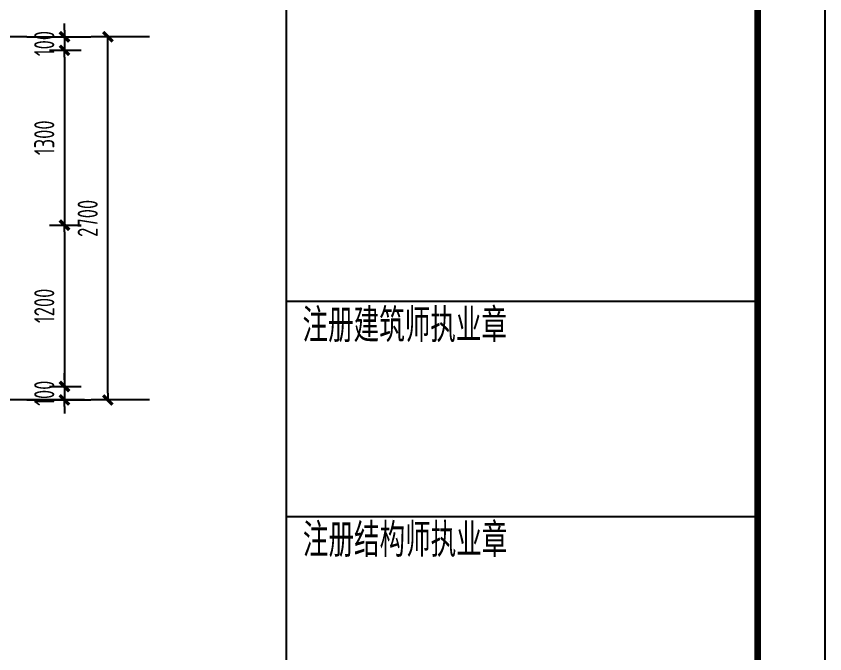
# Model space of a CAD drawing. Extents: x -144902 to 588294, y -160863 to 65494.
# Drawn here: x 275624 to 287642, y -116611 to -107128 of the extents above; entities that cross this region are included whole.
import ezdxf
from ezdxf.enums import TextEntityAlignment as Align

# ---------------------------------------------------------------- set-up
doc = ezdxf.new("R2010")
doc.units = 0
doc.header["$LTSCALE"] = 100
doc.linetypes.add('2', pattern=[18.5, 12, -3, 0.5, -3])
doc.linetypes.add('ACAD_ISO04W100', pattern=[30.5, 24, -3, 0.5, -3])
doc.layers.get('0').update_dxf_attribs({"linetype": 'CONTINUOUS'})
doc.layers.get('Defpoints').update_dxf_attribs({"linetype": 'CONTINUOUS'})
for name, color, linetype in [('1508', 2, 'CONTINUOUS'), ('AXIS', 3, 'CONTINUOUS'), ('DIM', 3, 'CONTINUOUS'), ('DOTE', 253, 'ACAD_ISO04W100'), ('PUB_TITLE', 4, 'CONTINUOUS'), ('tk', 7, 'CONTINUOUS')]:
    doc.layers.add(name, color=color, linetype=linetype)
doc.styles.add('HZTXT2', font='tssdeng.shx', dxfattribs={"width": 0.7, "bigfont": 'tssdchn.shx'})
doc.styles.add('TSSD_Dimension', font='Tssdeng.shx', dxfattribs={"width": 0.7, "bigfont": 'tssdchn.shx'})
doc.dimstyles.new('TSSD_50_100', dxfattribs={"dimtxt": 300, "dimasz": 100, "dimexe": 250, "dimexo": 250, "dimgap": 150, "dimtad": 1, "dimdec": 0, "dimlfac": 0.5, "dimzin": 0, "dimdsep": 46, "dimtxsty": 'TSSD_Dimension', "dimblk": '_tsdbk', "dimcen": 0, "dimclrt": 7, "dimadec": 0, "dimazin": 0, "dimtfac": 1, "dimtdec": 0, "dimtix": 1, "dimtmove": 2, "dimatfit": 3, "dimldrblk": '_tsdbk', "dimfxl": 250, "dimtolj": 1, "dimtzin": 0, "dimarcsym": 0})

# ---------------------------------------------------------------- blocks, each defined once
blk = doc.blocks.new('_tsdbk')
blk.add_line((-1, 0), (0, 0))
at = {"const_width": 0.5}
blk.add_lwpolyline([(-0.7, -0.7), (0.7, 0.7)], dxfattribs=at)
blk = doc.blocks.new('*D1429')
at = {"layer": 'Defpoints', "color": 0}
for p in [(276987, -107435), (277854, -107435), (277854, -112835)]:
    blk.add_point(p, dxfattribs=at)
at = {"layer": 'DIM', "color": 0, "lineweight": -2}
for p, q in [((277604, -107435), (276737, -107435)), ((276987, -112735), (276987, -107535)), ((277604, -112835), (276737, -112835))]:
    blk.add_line(p, q, dxfattribs=at)
at = {"layer": 'DIM', "color": 0, "lineweight": -2, "xscale": 100, "yscale": 100, "zscale": 100}
for p, rotation in [((276987, -107435), 90), ((276987, -112835), 270)]:
    blk.add_blockref('_tsdbk', p, dxfattribs=dict(at, rotation=rotation))
at = {"layer": 'DIM', "color": 7, "insert": (276687, -110135), "char_height": 300, "attachment_point": 5, "rotation": 90, "style": 'TSSD_Dimension'}
blk.add_mtext('\\A1;2700', dxfattribs=at)
blk = doc.blocks.new('*D1432')
at = {"layer": 'Defpoints', "color": 0}
for p in [(275868, -107636), (275868, -110236), (276342, -110236)]:
    blk.add_point(p, dxfattribs=at)
at = {"layer": 'DIM', "color": 0, "lineweight": -2}
for p, q in [((276118, -107636), (276592, -107636)), ((276342, -107736), (276342, -110136)), ((276118, -110236), (276592, -110236))]:
    blk.add_line(p, q, dxfattribs=at)
at = {"layer": 'DIM', "color": 0, "lineweight": -2, "xscale": 100, "yscale": 100, "zscale": 100}
for p, rotation in [((276342, -107636), 90), ((276342, -110236), 270)]:
    blk.add_blockref('_tsdbk', p, dxfattribs=dict(at, rotation=rotation))
at = {"layer": 'DIM', "color": 7, "insert": (276042, -108936), "char_height": 300, "attachment_point": 5, "rotation": 90, "style": 'TSSD_Dimension'}
blk.add_mtext('\\A1;1300', dxfattribs=at)
blk = doc.blocks.new('*D1433')
at = {"layer": 'Defpoints', "color": 0}
for p in [(275868, -110236), (275868, -112635), (276342, -112635)]:
    blk.add_point(p, dxfattribs=at)
at = {"layer": 'DIM', "color": 0, "lineweight": -2}
for p, q in [((276118, -110236), (276592, -110236)), ((276342, -110336), (276342, -112535)), ((276118, -112635), (276592, -112635))]:
    blk.add_line(p, q, dxfattribs=at)
at = {"layer": 'DIM', "color": 0, "lineweight": -2, "xscale": 100, "yscale": 100, "zscale": 100}
for p, rotation in [((276342, -110236), 90), ((276342, -112635), 270)]:
    blk.add_blockref('_tsdbk', p, dxfattribs=dict(at, rotation=rotation))
at = {"layer": 'DIM', "color": 7, "insert": (276042, -111436), "char_height": 300, "attachment_point": 5, "rotation": 90, "style": 'TSSD_Dimension'}
blk.add_mtext('\\A1;1200', dxfattribs=at)
blk = doc.blocks.new('*D1434')
at = {"layer": 'Defpoints', "color": 0}
for p in [(275868, -112635), (275868, -112835), (276342, -112835)]:
    blk.add_point(p, dxfattribs=at)
at = {"layer": 'DIM', "color": 0, "lineweight": -2}
for p, q in [((276342, -112535), (276342, -112435)), ((276118, -112635), (276592, -112635)), ((276342, -112635), (276342, -112835)), ((276118, -112835), (276592, -112835)), ((276342, -112935), (276342, -113035))]:
    blk.add_line(p, q, dxfattribs=at)
at = {"layer": 'DIM', "color": 0, "lineweight": -2, "xscale": 100, "yscale": 100, "zscale": 100}
for p, rotation in [((276342, -112635), 270), ((276342, -112835), 90)]:
    blk.add_blockref('_tsdbk', p, dxfattribs=dict(at, rotation=rotation))
at = {"layer": 'DIM', "color": 7, "insert": (276042, -112735), "char_height": 300, "attachment_point": 5, "rotation": 90, "style": 'TSSD_Dimension'}
blk.add_mtext('\\A1;100', dxfattribs=at)
blk = doc.blocks.new('*D1435')
at = {"layer": 'Defpoints', "color": 0}
for p in [(275868, -107435), (275868, -107636), (276342, -107636)]:
    blk.add_point(p, dxfattribs=at)
at = {"layer": 'DIM', "color": 0, "lineweight": -2}
for p, q in [((276342, -107335), (276342, -107235)), ((276118, -107435), (276592, -107435)), ((276342, -107435), (276342, -107636)), ((276118, -107636), (276592, -107636)), ((276342, -107736), (276342, -107836))]:
    blk.add_line(p, q, dxfattribs=at)
at = {"layer": 'DIM', "color": 0, "lineweight": -2, "xscale": 100, "yscale": 100, "zscale": 100}
for p, rotation in [((276342, -107435), 270), ((276342, -107636), 90)]:
    blk.add_blockref('_tsdbk', p, dxfattribs=dict(at, rotation=rotation))
at = {"layer": 'DIM', "color": 7, "insert": (276042, -107535), "char_height": 300, "attachment_point": 5, "rotation": 90, "style": 'TSSD_Dimension'}
blk.add_mtext('\\A1;\\A1;100', dxfattribs=at)
blk = doc.blocks.new('A1tk')
at = {"layer": 'PUB_TITLE'}
for p, q in [((76100, 47932), (83100, 47932)), ((76100, 47932), (83100, 47932)), ((76100, 44732), (83100, 44732))]:
    blk.add_line(p, q, dxfattribs=at)
at = {"layer": 'tk'}
blk.add_line((76100, 1000), (76100, 58400), dxfattribs=at)
at = {"layer": 'tk', "color": 5}
blk.add_lwpolyline([(0, 0), (0, 59400), (84100, 59400), (84100, 0)], close=True, dxfattribs=at)
at = {"layer": 'tk', "const_width": 100}
blk.add_lwpolyline([(2500, 1000), (83100, 1000), (83100, 58400), (2500, 58400)], close=True, dxfattribs=at)
at = {"layer": 'PUB_TITLE', "style": 'HZTXT2', "width": 0.8}
for s, p in [('注册建筑师执业章', (77857, 47602)), ('注册结构师执业章', (77863, 44409))]:
    blk.add_text(s, height=500, dxfattribs=at).set_placement(p, align=Align.MIDDLE)

msp = doc.modelspace()

# ---------------------------------------------------------------- linework, layer by layer
at = {"layer": 'AXIS'}
for p, q in [((275781.701, -107434.713), (276734.08, -107434.713)), ((275781.701, -112835.187), (276734.08, -112835.187))]:
    msp.add_line(p, q, dxfattribs=at)
at = {"layer": 'DOTE', "color": 253, "linetype": '2'}
for p, q in [((275781.701, -107434.713), (259066.233, -107434.713)), ((276638.11, -112835.187), (259066.259, -112835.187))]:
    msp.add_line(p, q, dxfattribs=at)

# ---------------------------------------------------------------- block references
at = {"layer": '1508'}
msp.add_blockref('A1tk', (203541.688, -159300.016), dxfattribs=at)

# ---------------------------------------------------------------- dimensions: what is measured, and where the dimension line sits
at = {"layer": 'DIM'}
dim = msp.add_linear_dim(base=(276341.776, -107635.89), p1=(275867.864, -107434.713), p2=(275867.864, -107635.89), angle=90, text='\\A1;100', dimstyle='TSSD_50_100', dxfattribs=at)
dim.commit()
dim.dimension.update_dxf_attribs({"geometry": '*D1435', "text_midpoint": (276041.776, -107535.301)})
dim = msp.add_aligned_dim(p1=(277853.831, -112835.187), p2=(277853.831, -107434.713), distance=866.871, dimstyle='TSSD_50_100', dxfattribs=at)
dim.commit()
dim.dimension.update_dxf_attribs({"geometry": '*D1429', "text_midpoint": (276686.96, -110134.95)})
for base, p1, p2, picture, middle in [((276341.776, -110235.891), (275867.864, -107635.89), (275867.864, -110235.891), '*D1432', (276041.776, -108935.89)), ((276341.776, -112635.462), (275867.864, -110235.891), (275867.864, -112635.462), '*D1433', (276041.776, -111435.676)), ((276341.776, -112835.187), (275867.864, -112635.462), (275867.864, -112835.187), '*D1434', (276041.776, -112735.325))]:
    dim = msp.add_linear_dim(base=base, p1=p1, p2=p2, angle=90, dimstyle='TSSD_50_100', dxfattribs=at)
    dim.commit()
    dim.dimension.update_dxf_attribs({"geometry": picture, "text_midpoint": middle})

doc.saveas('drawing.dxf')
